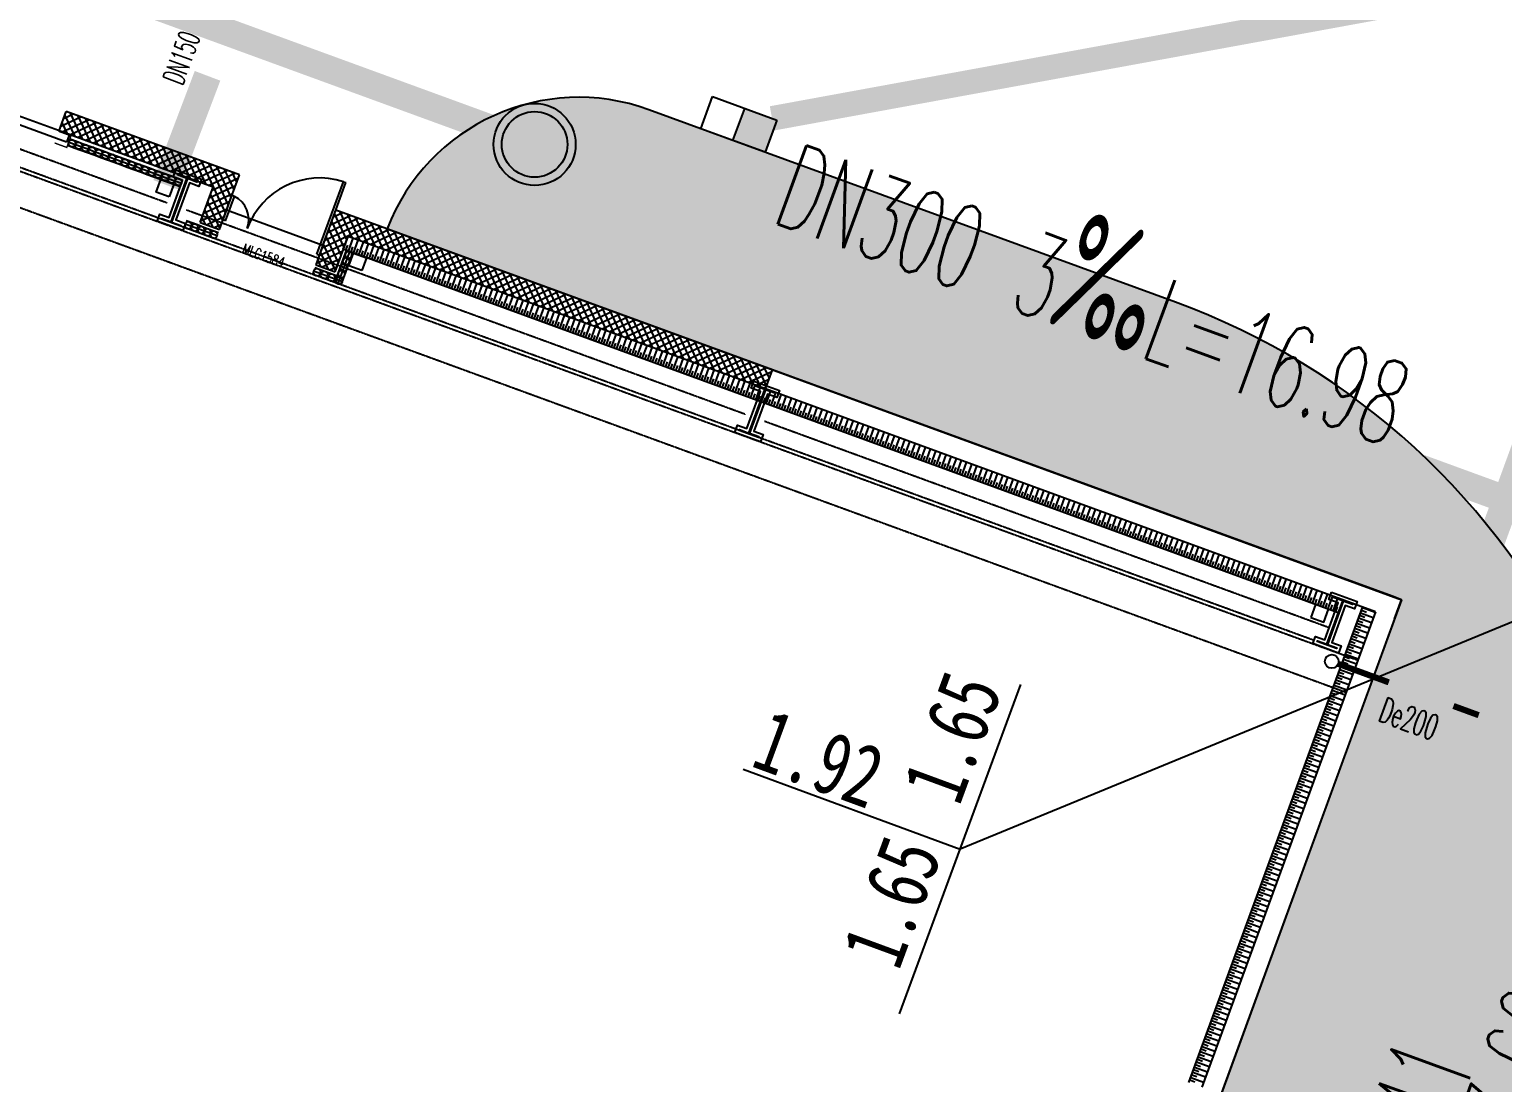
# Model space of a CAD drawing. Extents: x -111898 to 889894, y -2 to 1194865.
# Drawn here: x 691615 to 713164, y 903142 to 918541 of the extents above; entities that cross this region are included whole.
import ezdxf

# ---------------------------------------------------------------- set-up
doc = ezdxf.new("R2010")
doc.units = 0
doc.header["$LTSCALE"] = 10
doc.header["$MEASUREMENT"] = 0
doc.linetypes.add('10平面$0$10平面$0$DASH', pattern=[0.35, 0.25, -0.1])
doc.linetypes.add('10平面$0$DASH', pattern=[0.35, 0.25, -0.1])
doc.layers.get('Defpoints').update_dxf_attribs({"color": 210})
for name, color, linetype in [('0-WALL', 252, 'Continuous'), ('1-单体雨水', 131, 'Continuous'), ('10平面$0$10平面$0$WINDOW', 4, 'Continuous'), ('10平面$0$10平面$0$WINDOW_TEXT', 7, 'Continuous'), ('10平面$0$99平面图例外参$0$A-HATCH-2', 251, 'Continuous'), ('10平面$0$A-HRAIL', 173, 'Continuous'), ('10平面$0$A-LIN-V', 9, 'Continuous'), ('10平面$0$A-SFCE', 30, 'Continuous'), ('10平面$0$AS-WALL', 40, 'Continuous'), ('10平面$0$PUB_HATCH', 8, 'Continuous'), ('DIM_污水', 2, 'Continuous'), ('Gps-ZF雨水', 4, 'TG_Y'), ('TEXT_污水', 2, 'Continuous'), ('TEXT_雨水', 4, 'Continuous'), ('TWT_雨水口', 4, 'Continuous'), ('VPIPE-雨水', 4, 'Continuous'), ('WALL', 252, 'Continuous'), ('WELL_污水', 2, 'Continuous'), ('WZ_ZF消防', 10, 'Continuous'), ('污水标高', 2, 'Continuous')]:
    doc.layers.add(name, color=color, linetype=linetype)
for name, color, linetype, lineweight in [('GPS-ZF污水', 2, 'TG_W', 60), ('GPS-ZF消防', 1, 'TG_X', 60), ('GPS-ZF给水', 3, 'TG_J', 60)]:
    doc.layers.add(name, color=color, linetype=linetype, lineweight=lineweight)
doc.styles.add('-宋体', font='', dxfattribs={"width": 0.75})
doc.styles.add('10平面$0$10平面$0$_TCH_WINDOW', font='SIMPLEX', dxfattribs={"height": 3.5, "bigfont": 'GBCBIG'})
doc.styles.add('_TWT_PIPEDN', font='SIMPLEX', dxfattribs={"width": 0.6, "height": 3, "bigfont": 'HZTXT'})
doc.styles.add('TG_LINETYPE', font='SIMPLEX', dxfattribs={"width": 0.8, "height": 3.5, "bigfont": 'HZTXT'})
doc.styles.get('-宋体').set_extended_font_data('SimSun')
doc.linetypes.add('TG_J', pattern='A,2,-0.3,["J",TG_LINETYPE,S=0.1,R=0,X=-0.23,Y=-0.15],0', length=2.3)
doc.linetypes.add('TG_W', pattern='A,2,-0.3,["W",TG_LINETYPE,S=0.1,R=0,X=-0.23,Y=-0.15],0', length=2.3)
doc.linetypes.add('TG_WX', pattern='A,3,-0.6,["WX",TG_LINETYPE,S=0.1,R=0,X=-0.52,Y=-0.15],0', length=3.6)
doc.linetypes.add('TG_X', pattern='A,5,-0.3,["X",TG_LINETYPE,S=0.1,R=0,X=-0.23,Y=-0.15],0', length=5.3)
doc.linetypes.add('TG_Y', pattern='A,2,-0.3,["Y",TG_LINETYPE,S=0.1,R=0,X=-0.25,Y=-0.15],0', length=2.3)
pattern_1 = [(45, (60, 0), (-60.000061, 60.000061), []), (135, (60, 0), (-60.000061, -60.000061), [])]

# ---------------------------------------------------------------- blocks, each defined once
blk = doc.blocks.new('10平面$0$10平面$0$$DorLib2D$00000126')
at = {"color": 0, "linetype": 'Continuous'}
for p, q in [((-0.532, 0.5), (-0.532, 0.9)), ((0.532, 0.9), (0.532, 0.5))]:
    blk.add_line(p, q, dxfattribs=at)
at = {"color": 0, "linetype": '10平面$0$10平面$0$DASH'}
for p, q in [((-0.532, 0.9), (0.532, 0.9)), ((-0.532, 0.5), (0.532, 0.5))]:
    blk.add_line(p, q, dxfattribs=at)
blk = doc.blocks.new('10平面$0$DOOR2DLIB$SYSLIB$00000123')
at = {"color": 0}
for p, q in [((0.475, -0.001), (0.475, 0.752)), ((0.475, 0.752), (0.5, 0.752)), ((0.5, -0.001), (0.5, 0.752)), ((-0.5, 0), (-0.5, 0.252)), ((-0.475, 0.252), (-0.5, 0.252)), ((-0.475, 0), (-0.475, 0.252)), ((-0.475, 0), (-0.5, 0)), ((0.475, -0.001), (0.5, -0.001))]:
    blk.add_line(p, q, dxfattribs=at)
for centre, radius, start, end in [((0.505, -0.002), 0.755, 92.2493, 179.7238), ((-0.501, 0.003), 0.251, 359.7899, 84.0974)]:
    blk.add_arc(centre, radius, start, end, dxfattribs=at)
blk = doc.blocks.new('10平面$0$42343243')
at = {"layer": '10平面$0$PUB_HATCH'}
h = blk.add_hatch(dxfattribs=at)
h.set_pattern_fill('多孔材料', color=256, scale=30, style=0)
h.set_pattern_definition(pattern_1)
h.paths.add_polyline_path([(-146454, 1222870), (-146154, 1223170), (-148854, 1223170), (-148854, 1222870)])
h = blk.add_hatch(dxfattribs=at)
h.set_pattern_fill('多孔材料', color=256, scale=30, style=0)
h.set_pattern_definition(pattern_1)
h.paths.add_polyline_path([(-146454, 1222320), (-146154, 1222620), (-146154, 1223170), (-146454, 1222870)])
h = blk.add_hatch(dxfattribs=at)
h.set_pattern_fill('多孔材料', color=256, scale=30, style=0)
h.set_pattern_definition(pattern_1)
h.paths.add_polyline_path([(-144654, 1222620), (-144354, 1222320), (-144354, 1222870), (-144654, 1223170)])
h = blk.add_hatch(dxfattribs=at)
h.set_pattern_fill('多孔材料', color=256, scale=30, style=0)
h.set_pattern_definition(pattern_1)
h.paths.add_polyline_path([(-137854, 1223170), (-144654, 1223170), (-144354, 1222870), (-137854, 1222870)])
h = blk.add_hatch(dxfattribs=at)
h.set_pattern_fill('多孔材料', color=256, scale=30, style=0)
h.set_pattern_definition(pattern_1)
h.paths.add_polyline_path([(-146454, 1222320), (-146154, 1222320), (-146154, 1222620)])
h = blk.add_hatch(dxfattribs=at)
h.set_pattern_fill('多孔材料', color=256, scale=30, style=0)
h.set_pattern_definition(pattern_1)
h.paths.add_polyline_path([(-144654, 1222620), (-144654, 1222320), (-144354, 1222320)])
at = {"layer": '10平面$0$10平面$0$WINDOW'}
blk.add_line((-144654, 1222620), (-146154, 1222620), dxfattribs=at)
at = {"layer": '10平面$0$AS-WALL'}
for p, q in [((-146154, 1223170), (-148854, 1223170)), ((-148854, 1222870), (-148854, 1223170)), ((-146154, 1222620), (-146154, 1223170)), ((-144654, 1222620), (-144654, 1223170)), ((-137854, 1223170), (-144654, 1223170)), ((-137854, 1222870), (-137854, 1223170)), ((-146454, 1222870), (-148854, 1222870)), ((-146454, 1222320), (-146454, 1222870)), ((-144354, 1222320), (-144354, 1222870)), ((-137854, 1222870), (-144354, 1222870)), ((-146154, 1222320), (-146154, 1222620)), ((-144654, 1222620), (-144654, 1222320)), ((-146454, 1222320), (-146154, 1222320)), ((-144654, 1222320), (-144354, 1222320))]:
    blk.add_line(p, q, dxfattribs=at)
at = {"layer": '10平面$0$10平面$0$WINDOW'}
ref = blk.add_blockref('10平面$0$DOOR2DLIB$SYSLIB$00000123', (-145404, 1222470), dxfattribs=dict(at, xscale=-1500, yscale=-1500, zscale=300, rotation=179.9999999999555))
ref.add_attrib('A', 'MLC1584', (-145737, 1222108), dxfattribs={"layer": '10平面$0$10平面$0$WINDOW_TEXT', "height": 148.8, "rotation": 360, "style": '10平面$0$10平面$0$_TCH_WINDOW', "width": 0.705882})
ref = blk.add_blockref('10平面$0$10平面$0$$DorLib2D$00000126', (-151354, 1223020), dxfattribs=dict(at, xscale=5000, yscale=300, zscale=300, rotation=180))
ref.add_attrib('A', 'JLM5050', (-151655, 1223016), dxfattribs={"layer": '10平面$0$10平面$0$WINDOW_TEXT', "height": 148.8, "style": '10平面$0$10平面$0$_TCH_WINDOW', "width": 0.705882})
blk = doc.blocks.new('10平面$0$3333')
at = {"layer": '10平面$0$A-SFCE', "const_width": 20}
blk.add_lwpolyline([(-227064, 766320), (-227064, 766510), (-227244, 766510), (-227244, 766320)], dxfattribs=at)
blk = doc.blocks.new('10平面$0$99平面图例外参$0$$LinePat$填挖边坡')
at = {"color": 0}
for p, q in [((0, 0), (0, -1500)), ((300, 0), (300, -600))]:
    blk.add_line(p, q, dxfattribs=at)
at = {"layer": 'Defpoints', "color": 0}
blk.add_point((600, 0), dxfattribs=at)
blk = doc.blocks.new('10平面$0$99平面图例外参$0$$LinePat$圆环')
for points in [[(0, 150), (300, 150)], [(0, 0), (300, 0)], [(0, -150), (300, -150)]]:
    blk.add_lwpolyline(points)
at = {"color": 0}
blk.add_circle((150, 0), 150, dxfattribs=at)
blk = doc.blocks.new('$TwtSys$00000424')
for p, q in [((-500, 250), (500, 250)), ((-500, -250), (-500, 250)), ((0, -250), (0, 250)), ((500, 250), (500, -250)), ((500, -250), (-500, -250))]:
    blk.add_line(p, q)
blk.add_solid([(0, 250), (500, 250), (0, -250), (500, -250)])
blk = doc.blocks.new('$TWTSYS$00000376')
for radius in [0.5, 0.4]:
    blk.add_circle((0, 0, 0), radius)

msp = doc.modelspace()

# ---------------------------------------------------------------- hatches: boundary and pattern name
at = {"layer": '0-WALL'}
h = msp.add_hatch(dxfattribs=at)
h.set_pattern_fill('草坪或沼泽', color=8, scale=400, angle=-0.200257)
h.set_pattern_definition([(359.79974, (-824318.4, 704905.5), (1605.5824, 1594.398), [240, -48, 64, -48, 240, -960]), (359.79974, (-824398.3, 704953.8), (1605.5824, 1594.398), [160, -120, 240, -120, 160, -800]), (359.79974, (-823836, 705591.9), (1605.5824, 1594.398), [200, -80, 200, -1120]), (359.79974, (-824634.9, 705914.7), (1605.5824, 1594.398), [80, -160, 80, -1280]), (89.79974, (-824474.9, 705914.1), (-1594.398, 1605.5824), [144, -1456]), (89.79974, (-823998.3, 704952.4), (-1594.398, 1605.5824), [160, -1440]), (89.79974, (-823596, 705591), (-1594.398, 1605.5824), [160, -1440]), (44.79974, (-823790.3, 704935.7), (5.5922, 1599.9902), [160, -2102.7417]), (134.79974, (-824206.3, 704937.2), (-1599.9902, 5.5922), [160, -2102.7417]), (63.23469, (-823838.3, 704943.9), (5.5922, 1599.99023), [160, -3417.7088]), (75.7635, (-823918.27, 704952.15), (5.59221, 1599.99023), [160, -6436.969]), (75.7635, (-823516.03, 705590.75), (5.59221, 1599.99023), [128, -6468.969]), (75.7635, (-824442.9, 705914), (5.59221, 1599.99023), [112, -6484.969]), (103.835987, (-824078.27, 704952.7), (5.59221, 1599.99023), [160, -6436.969]), (103.835987, (-823676.03, 705591.3), (5.59221, 1599.99023), [128, -6468.969]), (103.835987, (-824506.9, 705914.2), (5.59221, 1599.99023), [112, -6484.969]), (116.364795, (-824158.3, 704945), (5.5922, 1599.99023), [160, -3417.7069])])
edge = h.paths.add_edge_path()
edge.add_line((741503.08, 933538.38), (741712.87, 934018.57))
edge.add_line((741712.87, 934018.57), (745060.96, 941812.89))
edge.add_line((745060.96, 941812.89), (766890.86, 1001849.76))
edge.add_line((766890.86, 1001849.76), (760346.98, 1016169.02))
edge.add_line((760346.98, 1016169.02), (737579.78, 1026362.54))
edge.add_line((737579.78, 1026362.54), (720756.11, 1037729.77))
edge.add_line((720756.11, 1037729.77), (653654.65, 1067773.01))
edge.add_line((653654.65, 1067773.01), (467795.25, 820503.81))
edge.add_line((467795.25, 820503.81), (468143.58, 820404.89))
edge.add_line((468143.58, 820404.89), (647181.92, 1058601.18))
edge.add_line((647181.92, 1058601.18), (648464.56, 1058132.56))
edge.add_line((648464.56, 1058132.56), (650350.23, 1063296.8))
edge.add_line((650350.23, 1063296.8), (720796.15, 1037558.69))
edge.add_line((720796.15, 1037558.69), (718909.6, 1032395.07))
edge.add_line((718909.6, 1032395.07), (725484.49, 1029992.9))
edge.add_line((725484.49, 1029992.9), (726513.26, 1032808.65))
edge.add_line((726513.26, 1032808.65), (729331.07, 1031779.14))
edge.add_line((729331.07, 1031779.14), (728302.36, 1028963.46))
edge.add_line((728302.36, 1028963.46), (747084.56, 1022101.19))
edge.add_line((747084.56, 1022101.19), (755217.14, 1018452.95))
edge.add_arc((743028.5, 1006160.87), 17310.64, -14.619994, 45.242091, ccw=False)
edge.add_line((759778.64, 1001791.54), (760685.99, 1001458.08))
edge.add_line((760685.99, 1001458.08), (765094.65, 999847.31))
edge.add_line((765094.65, 999847.31), (740941.69, 933744.02))
edge.add_line((740941.69, 933744.02), (741503.08, 933538.38))
h = msp.add_hatch(dxfattribs=at)
h.set_pattern_fill('草坪或沼泽', color=8, scale=400, angle=-0.200257)
h.set_pattern_definition([(359.79974, (-824318.4, 704905.5), (1605.5824, 1594.398), [240, -48, 64, -48, 240, -960]), (359.79974, (-824398.3, 704953.8), (1605.5824, 1594.398), [160, -120, 240, -120, 160, -800]), (359.79974, (-823836, 705591.9), (1605.5824, 1594.398), [200, -80, 200, -1120]), (359.79974, (-824634.9, 705914.7), (1605.5824, 1594.398), [80, -160, 80, -1280]), (89.79974, (-824474.9, 705914.1), (-1594.398, 1605.5824), [144, -1456]), (89.79974, (-823998.3, 704952.4), (-1594.398, 1605.5824), [160, -1440]), (89.79974, (-823596, 705591), (-1594.398, 1605.5824), [160, -1440]), (44.79974, (-823790.3, 704935.7), (5.5922, 1599.9902), [160, -2102.7417]), (134.79974, (-824206.3, 704937.2), (-1599.9902, 5.5922), [160, -2102.7417]), (63.23469, (-823838.3, 704943.9), (5.5922, 1599.99023), [160, -3417.7088]), (75.7635, (-823918.27, 704952.15), (5.59221, 1599.99023), [160, -6436.969]), (75.7635, (-823516.03, 705590.75), (5.59221, 1599.99023), [128, -6468.969]), (75.7635, (-824442.9, 705914), (5.59221, 1599.99023), [112, -6484.969]), (103.835987, (-824078.27, 704952.7), (5.59221, 1599.99023), [160, -6436.969]), (103.835987, (-823676.03, 705591.3), (5.59221, 1599.99023), [128, -6468.969]), (103.835987, (-824506.9, 705914.2), (5.59221, 1599.99023), [112, -6484.969]), (116.364795, (-824158.3, 704945), (5.5922, 1599.99023), [160, -3417.7069])])
edge = h.paths.add_edge_path()
edge.add_arc((670925.45, 835932.04), 3000.73, 160.898838, 249.92431)
edge.add_line((669895.41, 833113.63), (677597, 830299.76))
edge.add_arc((681200.31, 840162.12), 10500, 249.929711, 339.929709)
edge.add_line((691062.67, 836558.8), (714638.64, 901086.81))
edge.add_arc((704776.28, 904690.13), 10500, -20.070291, 69.929711)
edge.add_line((708379.59, 914552.49), (700677.97, 917366.35))
edge.add_arc((699648.49, 914547.74), 3000.73, 69.935502, 158.96099)
edge.add_line((696847.8, 915625.01), (711688.3, 910202.89))
edge.add_line((711688.3, 910202.89), (682930.43, 831491.86))
edge.add_line((682930.43, 831491.86), (668089.93, 836913.99))

# ---------------------------------------------------------------- linework, layer by layer
msp.add_lwpolyline([(668089.93, 836913.99, 0.40924055), (669895.41, 833113.63), (677597, 830299.76, 0.41421355), (691062.67, 836558.8), (714638.64, 901086.81, 0.41421357), (708379.59, 914552.49), (700677.97, 917366.35, 0.40924063), (696847.8, 915625.01), (711688.3, 910202.89), (682930.43, 831491.86)], format="xyb", close=True, dxfattribs=at)
at = {"layer": '1-单体雨水', "const_width": 90}
for points in [[(711500.14, 908994.05), (710759.89, 909264.5)], [(712815.12, 908513.6), (712446.59, 908648.25)]]:
    msp.add_lwpolyline(points, dxfattribs=at)
at = {"layer": '10平面$0$A-LIN-V', "color": 8}
for p, q in [((710761.54, 910009.16), (696206.57, 915326.96)), ((708576.23, 903142.08), (711113.65, 910087.06))]:
    msp.add_line(p, q, dxfattribs=at)
at = {"layer": 'Defpoints', "color": 1}
for points in [[(693657.07, 916092.37), (693469.22, 916161), (693537.85, 916348.85), (693725.7, 916280.22)], [(696476.62, 915015.37), (696288.77, 915084), (696357.4, 915271.86), (696545.26, 915203.22)], [(710361.15, 909942.52), (710549, 909873.88), (710617.64, 910061.74), (710429.78, 910130.37)]]:
    msp.add_lwpolyline(points, close=True, dxfattribs=at)
at = {"layer": 'DIM_污水'}
msp.add_lwpolyline([(712125.92, 912724.27, 0, 0, 0), (716051.88, 911279.78, 0, 266.67, 0), (715113.38, 911625.08, 0, 0, 0)], format="xyseb", dxfattribs=at)
at = {"layer": 'GPS-ZF污水', "ltscale": 0.1, "const_width": 400}
for points in [[(662935.54, 930038.37), (698441.19, 917066.02)], [(699568.32, 916654.22), (714953.31, 911033.15)], [(710116.28, 895707.42), (715365.73, 910243.71)]]:
    msp.add_lwpolyline(points, dxfattribs=at)
at = {"layer": 'GPS-ZF消防', "linetype": 'TG_WX', "ltscale": 0.1, "const_width": 400}
msp.add_lwpolyline([(708659.47, 896239.68), (734687.84, 967499.57)], dxfattribs=at)
at = {"layer": 'GPS-ZF消防', "ltscale": 0.1, "const_width": 400}
msp.add_lwpolyline([(694220.15, 917863.02), (693614.62, 916267.57)], dxfattribs=at)
at = {"layer": 'GPS-ZF给水', "ltscale": 0.1, "const_width": 400}
msp.add_lwpolyline([(696625.87, 866186.1), (732758.63, 965214.76)], dxfattribs=at)
at = {"layer": 'Gps-ZF雨水', "ltscale": 0.1, "const_width": 360}
msp.add_lwpolyline([(702478.15, 917240.94), (720103.6, 920466.47)], dxfattribs=at)
at = {"layer": 'VPIPE-雨水', "linetype": 'Continuous'}
msp.add_circle((710665.96, 909298.82), 100, dxfattribs=at)
at = {"layer": 'WALL', "color": 8, "linetype": '10平面$0$DASH'}
for p, q in [((583962.64, 955750.86), (711046.19, 909319.6)), ((583791.05, 955281.23), (710874.6, 908849.97)), ((693631.71, 916001.55), (677006.59, 922075.71)), ((693545.92, 915766.74), (676920.8, 921840.89)), ((702085.16, 912913), (693913.49, 915898.6)), ((701999.37, 912678.18), (693827.7, 915663.78)), ((710628.78, 909791.5), (702366.94, 912810.05)), ((710405.86, 909606.79), (702281.15, 912575.23))]:
    msp.add_line(p, q, dxfattribs=at)
at = {"layer": 'WALL', "color": 8}
for p, q in [((702380.48, 913284.2), (702483.43, 913565.98)), ((711547.41, 910254.36), (702483.43, 913565.98)), ((711303.57, 910024.06), (702380.48, 913284.2)), ((711688.3, 910202.89), (711547.41, 910254.36)), ((711303.57, 910024.06), (708764.09, 903073.44)), ((711585.35, 909921.1), (711688.3, 910202.89)), ((711585.35, 909921.1), (709045.87, 902970.49))]:
    msp.add_line(p, q, dxfattribs=at)
for points in [[(693756.33, 916488.35), (694132.04, 916351.08), (694093.61, 916245.88), (693956.47, 916295.98), (693758.8, 915754.96), (693895.94, 915704.86), (693857.5, 915599.66), (693481.79, 915736.93), (693520.23, 915842.13), (693657.36, 915792.03), (693855.03, 916333.05), (693717.9, 916383.15)], [(693786.14, 916424.23), (694067.92, 916321.27), (694063.8, 916310), (693926.67, 916360.11), (693694.68, 915725.16), (693831.82, 915675.06), (693827.7, 915663.78), (693545.92, 915766.74), (693550.03, 915778.01), (693687.17, 915727.9), (693919.15, 916362.85), (693782.02, 916412.96)], [(702209.78, 913399.79), (702585.49, 913262.53), (702547.06, 913157.33), (702409.92, 913207.43), (702212.26, 912666.41), (702349.39, 912616.31), (702310.95, 912511.11), (701935.25, 912648.38), (701973.68, 912753.58), (702110.81, 912703.47), (702308.48, 913244.49), (702171.35, 913294.6)], [(702239.59, 913335.67), (702521.37, 913232.72), (702517.25, 913221.45), (702380.12, 913271.55), (702148.13, 912636.6), (702285.27, 912586.5), (702281.15, 912575.23), (701999.37, 912678.18), (702003.49, 912689.45), (702140.62, 912639.35), (702372.6, 913274.3), (702235.47, 913324.4)], [(710663.23, 910311.24), (711038.94, 910173.97), (711000.51, 910068.77), (710863.37, 910118.88), (710665.71, 909577.86), (710802.84, 909527.75), (710764.41, 909422.55), (710388.7, 909559.82), (710427.13, 909665.02), (710564.27, 909614.92), (710761.93, 910155.94), (710624.8, 910206.04)], [(710693.04, 910247.12), (710974.82, 910144.17), (710970.7, 910132.9), (710833.57, 910183), (710601.58, 909548.05), (710738.72, 909497.95), (710734.6, 909486.68), (710452.82, 909589.63), (710456.94, 909600.9), (710594.07, 909550.8), (710826.05, 910185.74), (710688.92, 910235.85)]]:
    msp.add_lwpolyline(points, close=True, dxfattribs=at)
at = {"layer": '污水标高', "color": 2}
for p, q in [((715570.31, 910807.72, -3), (705230.93, 906556.15)), ((705230.93, 906556.15), (706117.06, 908964.55)), ((702053.74, 907722.12), (705230.93, 906556.15)), ((704344.8, 904147.75), (705230.93, 906556.15))]:
    msp.add_line(p, q, dxfattribs=at)

# ---------------------------------------------------------------- block references
at = {"layer": '10平面$0$99平面图例外参$0$A-HATCH-2', "color": 8, "yscale": 0.1333333333333333, "zscale": 0.1333333333333333}
for p, xscale, rotation in [((696206.57, 915326.96), -0.1338169328393815, 159.9297114345048), ((696281.99, 915299.41), -0.1338169328393815, 159.9297114345048), ((696357.4, 915271.86), -0.1338169328393815, 159.9297114345048), ((696432.82, 915244.3), -0.1338169328393815, 159.9297114345048), ((696508.23, 915216.75), -0.1338169328393815, 159.9297114345048), ((696583.65, 915189.2), -0.1338169328393815, 159.9297114345048), ((696659.06, 915161.64), -0.1338169328393815, 159.9297114345048), ((696734.47, 915134.09), -0.1338169328393815, 159.9297114345048), ((696809.89, 915106.54), -0.1338169328393815, 159.9297114345048), ((696885.3, 915078.98), -0.1338169328393815, 159.9297114345048), ((696960.72, 915051.43), -0.1338169328393815, 159.9297114345048), ((697036.13, 915023.88), -0.1338169328393815, 159.9297114345048), ((697111.55, 914996.32), -0.1338169328393815, 159.9297114345048), ((697186.96, 914968.77), -0.1338169328393815, 159.9297114345048), ((697262.37, 914941.22), -0.1338169328393815, 159.9297114345048), ((697337.79, 914913.66), -0.1338169328393815, 159.9297114345048), ((697413.2, 914886.11), -0.1338169328393815, 159.9297114345048), ((697488.62, 914858.56), -0.1338169328393815, 159.9297114345048), ((697564.03, 914831), -0.1338169328393815, 159.9297114345048), ((697639.45, 914803.45), -0.1338169328393815, 159.9297114345048), ((697714.86, 914775.9), -0.1338169328393815, 159.9297114345048), ((697790.27, 914748.34), -0.1338169328393815, 159.9297114345048), ((697865.69, 914720.79), -0.1338169328393815, 159.9297114345048), ((697941.1, 914693.24), -0.1338169328393815, 159.9297114345048), ((698016.52, 914665.68), -0.1338169328393815, 159.9297114345048), ((698091.93, 914638.13), -0.1338169328393815, 159.9297114345048), ((698167.35, 914610.58), -0.1338169328393815, 159.9297114345048), ((698242.76, 914583.02), -0.1338169328393815, 159.9297114345048), ((698318.17, 914555.47), -0.1338169328393815, 159.9297114345048), ((698393.59, 914527.92), -0.1338169328393815, 159.9297114345048), ((698469, 914500.36), -0.1338169328393815, 159.9297114345048), ((698544.42, 914472.81), -0.1338169328393815, 159.9297114345048), ((698619.83, 914445.26), -0.1338169328393815, 159.9297114345048), ((698695.25, 914417.7), -0.1338169328393815, 159.9297114345048), ((698770.66, 914390.15), -0.1338169328393815, 159.9297114345048), ((698846.08, 914362.6), -0.1338169328393815, 159.9297114345048), ((698921.49, 914335.04), -0.1338169328393815, 159.9297114345048), ((698996.9, 914307.49), -0.1338169328393815, 159.9297114345048), ((699072.32, 914279.94), -0.1338169328393815, 159.9297114345048), ((699147.73, 914252.38), -0.1338169328393815, 159.9297114345048), ((699223.15, 914224.83), -0.1338169328393815, 159.9297114345048), ((699298.56, 914197.28), -0.1338169328393815, 159.9297114345048), ((699373.98, 914169.72), -0.1338169328393815, 159.9297114345048), ((699449.39, 914142.17), -0.1338169328393815, 159.9297114345048), ((699524.8, 914114.62), -0.1338169328393815, 159.9297114345048), ((699600.22, 914087.06), -0.1338169328393815, 159.9297114345048), ((699675.63, 914059.51), -0.1338169328393815, 159.9297114345048), ((699751.05, 914031.96), -0.1338169328393815, 159.9297114345048), ((699826.46, 914004.4), -0.1338169328393815, 159.9297114345048), ((699901.88, 913976.85), -0.1338169328393815, 159.9297114345048), ((699977.29, 913949.3), -0.1338169328393815, 159.9297114345048), ((700052.7, 913921.74), -0.1338169328393815, 159.9297114345048), ((700128.12, 913894.19), -0.1338169328393815, 159.9297114345048), ((700203.53, 913866.64), -0.1338169328393815, 159.9297114345048), ((700278.95, 913839.08), -0.1338169328393815, 159.9297114345048), ((700354.36, 913811.53), -0.1338169328393815, 159.9297114345048), ((700429.78, 913783.98), -0.1338169328393815, 159.9297114345048), ((700505.19, 913756.42), -0.1338169328393815, 159.9297114345048), ((700580.6, 913728.87), -0.1338169328393815, 159.9297114345048), ((700656.02, 913701.31), -0.1338169328393815, 159.9297114345048), ((700731.43, 913673.76), -0.1338169328393815, 159.9297114345048), ((700806.85, 913646.21), -0.1338169328393815, 159.9297114345048), ((700882.26, 913618.65), -0.1338169328393815, 159.9297114345048), ((700957.68, 913591.1), -0.1338169328393815, 159.9297114345048), ((701033.09, 913563.55), -0.1338169328393815, 159.9297114345048), ((701108.5, 913535.99), -0.1338169328393815, 159.9297114345048), ((701183.92, 913508.44), -0.1338169328393815, 159.9297114345048), ((701259.33, 913480.89), -0.1338169328393815, 159.9297114345048), ((701334.75, 913453.33), -0.1338169328393815, 159.9297114345048), ((701410.16, 913425.78), -0.1338169328393815, 159.9297114345048), ((701485.58, 913398.23), -0.1338169328393815, 159.9297114345048), ((701560.99, 913370.67), -0.1338169328393815, 159.9297114345048), ((701636.41, 913343.12), -0.1338169328393815, 159.9297114345048), ((701711.82, 913315.57), -0.1338169328393815, 159.9297114345048), ((701787.23, 913288.01), -0.1338169328393815, 159.9297114345048), ((701862.65, 913260.46), -0.1338169328393815, 159.9297114345048), ((701938.06, 913232.91), -0.1338169328393815, 159.9297114345048), ((702013.48, 913205.35), -0.1338169328393815, 159.9297114345048), ((702088.89, 913177.8), -0.1338169328393815, 159.9297114345048), ((702164.31, 913150.25), -0.1338169328393815, 159.9297114345048), ((702239.72, 913122.69), -0.1338169328393815, 159.9297114345048), ((702315.13, 913095.14), -0.1338169328393815, 159.9297114345048), ((702390.55, 913067.59), -0.1338169328393815, 159.9297114345048), ((702465.96, 913040.03), -0.1338169328393815, 159.9297114345048), ((702541.38, 913012.48), -0.1338169328393815, 159.9297114345048), ((702616.79, 912984.93), -0.1338169328393815, 159.9297114345048), ((702692.21, 912957.37), -0.1338169328393815, 159.9297114345048), ((702767.62, 912929.82), -0.1338169328393815, 159.9297114345048), ((702843.03, 912902.27), -0.1338169328393815, 159.9297114345048), ((702918.45, 912874.71), -0.1338169328393815, 159.9297114345048), ((702993.86, 912847.16), -0.1338169328393815, 159.9297114345048), ((703069.28, 912819.61), -0.1338169328393815, 159.9297114345048), ((703144.69, 912792.05), -0.1338169328393815, 159.9297114345048), ((703220.11, 912764.5), -0.1338169328393815, 159.9297114345048), ((703295.52, 912736.95), -0.1338169328393815, 159.9297114345048), ((703370.93, 912709.39), -0.1338169328393815, 159.9297114345048), ((703446.35, 912681.84), -0.1338169328393815, 159.9297114345048), ((703521.76, 912654.29), -0.1338169328393815, 159.9297114345048), ((703597.18, 912626.73), -0.1338169328393815, 159.9297114345048), ((703672.59, 912599.18), -0.1338169328393815, 159.9297114345048), ((703748.01, 912571.63), -0.1338169328393815, 159.9297114345048), ((703823.42, 912544.07), -0.1338169328393815, 159.9297114345048), ((703898.84, 912516.52), -0.1338169328393815, 159.9297114345048), ((703974.25, 912488.97), -0.1338169328393815, 159.9297114345048), ((704049.66, 912461.41), -0.1338169328393815, 159.9297114345048), ((704125.08, 912433.86), -0.1338169328393815, 159.9297114345048), ((704200.49, 912406.31), -0.1338169328393815, 159.9297114345048), ((704275.91, 912378.75), -0.1338169328393815, 159.9297114345048), ((704351.32, 912351.2), -0.1338169328393815, 159.9297114345048), ((704426.74, 912323.65), -0.1338169328393815, 159.9297114345048), ((704502.15, 912296.09), -0.1338169328393815, 159.9297114345048), ((704577.56, 912268.54), -0.1338169328393815, 159.9297114345048), ((704652.98, 912240.99), -0.1338169328393815, 159.9297114345048), ((704728.39, 912213.43), -0.1338169328393815, 159.9297114345048), ((704803.81, 912185.88), -0.1338169328393815, 159.9297114345048), ((704879.22, 912158.33), -0.1338169328393815, 159.9297114345048), ((704954.64, 912130.77), -0.1338169328393815, 159.9297114345048), ((705030.05, 912103.22), -0.1338169328393815, 159.9297114345048), ((705105.46, 912075.67), -0.1338169328393815, 159.9297114345048), ((705180.88, 912048.11), -0.1338169328393815, 159.9297114345048), ((705256.29, 912020.56), -0.1338169328393815, 159.9297114345048), ((705331.71, 911993), -0.1338169328393815, 159.9297114345048), ((705407.12, 911965.45), -0.1338169328393815, 159.9297114345048), ((705482.54, 911937.9), -0.1338169328393815, 159.9297114345048), ((705557.95, 911910.34), -0.1338169328393815, 159.9297114345048), ((705633.36, 911882.79), -0.1338169328393815, 159.9297114345048), ((705708.78, 911855.24), -0.1338169328393815, 159.9297114345048), ((705784.19, 911827.68), -0.1338169328393815, 159.9297114345048), ((705859.61, 911800.13), -0.1338169328393815, 159.9297114345048), ((705935.02, 911772.58), -0.1338169328393815, 159.9297114345048), ((706010.44, 911745.02), -0.1338169328393815, 159.9297114345048), ((706085.85, 911717.47), -0.1338169328393815, 159.9297114345048), ((706161.26, 911689.92), -0.1338169328393815, 159.9297114345048), ((706236.68, 911662.36), -0.1338169328393815, 159.9297114345048), ((706312.09, 911634.81), -0.1338169328393815, 159.9297114345048), ((706387.51, 911607.26), -0.1338169328393815, 159.9297114345048), ((706462.92, 911579.7), -0.1338169328393815, 159.9297114345048), ((706538.34, 911552.15), -0.1338169328393815, 159.9297114345048), ((706613.75, 911524.6), -0.1338169328393815, 159.9297114345048), ((706689.17, 911497.04), -0.1338169328393815, 159.9297114345048), ((706764.58, 911469.49), -0.1338169328393815, 159.9297114345048), ((706839.99, 911441.94), -0.1338169328393815, 159.9297114345048), ((706915.41, 911414.38), -0.1338169328393815, 159.9297114345048), ((706990.82, 911386.83), -0.1338169328393815, 159.9297114345048), ((707066.24, 911359.28), -0.1338169328393815, 159.9297114345048), ((707141.65, 911331.72), -0.1338169328393815, 159.9297114345048), ((707217.07, 911304.17), -0.1338169328393815, 159.9297114345048), ((707292.48, 911276.62), -0.1338169328393815, 159.9297114345048), ((707367.89, 911249.06), -0.1338169328393815, 159.9297114345048), ((707443.31, 911221.51), -0.1338169328393815, 159.9297114345048), ((707518.72, 911193.96), -0.1338169328393815, 159.9297114345048), ((707594.14, 911166.4), -0.1338169328393815, 159.9297114345048), ((707669.55, 911138.85), -0.1338169328393815, 159.9297114345048), ((707744.97, 911111.3), -0.1338169328393815, 159.9297114345048), ((707820.38, 911083.74), -0.1338169328393815, 159.9297114345048), ((707895.79, 911056.19), -0.1338169328393815, 159.9297114345048), ((707971.21, 911028.64), -0.1338169328393815, 159.9297114345048), ((708046.62, 911001.08), -0.1338169328393815, 159.9297114345048), ((708122.04, 910973.53), -0.1338169328393815, 159.9297114345048), ((708197.45, 910945.98), -0.1338169328393815, 159.9297114345048), ((708272.87, 910918.42), -0.1338169328393815, 159.9297114345048), ((708348.28, 910890.87), -0.1338169328393815, 159.9297114345048), ((708423.69, 910863.32), -0.1338169328393815, 159.9297114345048), ((708499.11, 910835.76), -0.1338169328393815, 159.9297114345048), ((708574.52, 910808.21), -0.1338169328393815, 159.9297114345048), ((708649.94, 910780.66), -0.1338169328393815, 159.9297114345048), ((708725.35, 910753.1), -0.1338169328393815, 159.9297114345048), ((708800.77, 910725.55), -0.1338169328393815, 159.9297114345048), ((708876.18, 910698), -0.1338169328393815, 159.9297114345048), ((708951.59, 910670.44), -0.1338169328393815, 159.9297114345048), ((709027.01, 910642.89), -0.1338169328393815, 159.9297114345048), ((709102.42, 910615.34), -0.1338169328393815, 159.9297114345048), ((709177.84, 910587.78), -0.1338169328393815, 159.9297114345048), ((709253.25, 910560.23), -0.1338169328393815, 159.9297114345048), ((709328.67, 910532.68), -0.1338169328393815, 159.9297114345048), ((709404.08, 910505.12), -0.1338169328393815, 159.9297114345048), ((709479.5, 910477.57), -0.1338169328393815, 159.9297114345048), ((709554.91, 910450.02), -0.1338169328393815, 159.9297114345048), ((709630.32, 910422.46), -0.1338169328393815, 159.9297114345048), ((709705.74, 910394.91), -0.1338169328393815, 159.9297114345048), ((709781.15, 910367.35), -0.1338169328393815, 159.9297114345048), ((709856.57, 910339.8), -0.1338169328393815, 159.9297114345048), ((709931.98, 910312.25), -0.1338169328393815, 159.9297114345048), ((710007.4, 910284.69), -0.1338169328393815, 159.9297114345048), ((710082.81, 910257.14), -0.1338169328393815, 159.9297114345048), ((710158.22, 910229.59), -0.1338169328393815, 159.9297114345048), ((710233.64, 910202.03), -0.1338169328393815, 159.9297114345048), ((710309.05, 910174.48), -0.1338169328393815, 159.9297114345048), ((710384.47, 910146.93), -0.1338169328393815, 159.9297114345048), ((710459.88, 910119.37), -0.1338169328393815, 159.9297114345048), ((710535.3, 910091.82), -0.1338169328393815, 159.9297114345048), ((710610.71, 910064.27), -0.1338169328393815, 159.9297114345048), ((710686.12, 910036.71), -0.1338169328393815, 159.9297114345048), ((711113.65, 910087.06), -0.133949268261889, 69.92971143377926), ((711030.91, 909860.59), -0.133949268261889, 69.92971143377926), ((711058.49, 909936.08), -0.133949268261889, 69.92971143377926), ((711086.07, 910011.57), -0.133949268261889, 69.92971143377926), ((710948.17, 909634.12), -0.133949268261889, 69.92971143377926), ((710975.75, 909709.61), -0.133949268261889, 69.92971143377926), ((711003.33, 909785.1), -0.133949268261889, 69.92971143377926), ((710865.43, 909407.66), -0.133949268261889, 69.92971143377926), ((710893.01, 909483.14), -0.133949268261889, 69.92971143377926), ((710920.59, 909558.63), -0.133949268261889, 69.92971143377926), ((710782.68, 909181.19), -0.133949268261889, 69.92971143377926), ((710810.27, 909256.68), -0.133949268261889, 69.92971143377926), ((710837.85, 909332.17), -0.133949268261889, 69.92971143377926), ((710699.94, 908954.72), -0.133949268261889, 69.92971143377926), ((710727.52, 909030.21), -0.133949268261889, 69.92971143377926), ((710755.1, 909105.7), -0.133949268261889, 69.92971143377926), ((710617.2, 908728.25), -0.133949268261889, 69.92971143377926), ((710644.78, 908803.74), -0.133949268261889, 69.92971143377926), ((710672.36, 908879.23), -0.133949268261889, 69.92971143377926), ((710562.04, 908577.28), -0.133949268261889, 69.92971143377926), ((710589.62, 908652.77), -0.133949268261889, 69.92971143377926), ((710479.3, 908350.81), -0.133949268261889, 69.92971143377926), ((710506.88, 908426.3), -0.133949268261889, 69.92971143377926), ((710534.46, 908501.79), -0.133949268261889, 69.92971143377926), ((710396.56, 908124.34), -0.133949268261889, 69.92971143377926), ((710424.14, 908199.83), -0.133949268261889, 69.92971143377926), ((710451.72, 908275.32), -0.133949268261889, 69.92971143377926), ((710313.81, 907897.88), -0.133949268261889, 69.92971143377926), ((710341.39, 907973.37), -0.133949268261889, 69.92971143377926), ((710368.97, 908048.85), -0.133949268261889, 69.92971143377926), ((710231.07, 907671.41), -0.133949268261889, 69.92971143377926), ((710258.65, 907746.9), -0.133949268261889, 69.92971143377926), ((710286.23, 907822.39), -0.133949268261889, 69.92971143377926), ((710148.33, 907444.94), -0.133949268261889, 69.92971143377926), ((710175.91, 907520.43), -0.133949268261889, 69.92971143377926), ((710203.49, 907595.92), -0.133949268261889, 69.92971143377926), ((710065.59, 907218.48), -0.133949268261889, 69.92971143377926), ((710093.17, 907293.97), -0.133949268261889, 69.92971143377926), ((710120.75, 907369.45), -0.133949268261889, 69.92971143377926), ((710010.43, 907067.5), -0.133949268261889, 69.92971143377926), ((710038.01, 907142.99), -0.133949268261889, 69.92971143377926), ((709927.68, 906841.03), -0.133949268261889, 69.92971143377926), ((709955.27, 906916.52), -0.133949268261889, 69.92971143377926), ((709982.85, 906992.01), -0.133949268261889, 69.92971143377926), ((709844.94, 906614.57), -0.133949268261889, 69.92971143377926), ((709872.52, 906690.05), -0.133949268261889, 69.92971143377926), ((709900.1, 906765.54), -0.133949268261889, 69.92971143377926), ((709762.2, 906388.1), -0.133949268261889, 69.92971143377926), ((709789.78, 906463.59), -0.133949268261889, 69.92971143377926), ((709817.36, 906539.08), -0.133949268261889, 69.92971143377926), ((709679.46, 906161.63), -0.133949268261889, 69.92971143377926), ((709707.04, 906237.12), -0.133949268261889, 69.92971143377926), ((709734.62, 906312.61), -0.133949268261889, 69.92971143377926), ((709596.72, 905935.17), -0.133949268261889, 69.92971143377926), ((709624.3, 906010.65), -0.133949268261889, 69.92971143377926), ((709651.88, 906086.14), -0.133949268261889, 69.92971143377926), ((709513.98, 905708.7), -0.133949268261889, 69.92971143377926), ((709541.56, 905784.19), -0.133949268261889, 69.92971143377926), ((709569.14, 905859.68), -0.133949268261889, 69.92971143377926), ((709458.81, 905557.72), -0.133949268261889, 69.92971143377926), ((709486.39, 905633.21), -0.133949268261889, 69.92971143377926), ((709376.07, 905331.25), -0.133949268261889, 69.92971143377926), ((709403.65, 905406.74), -0.133949268261889, 69.92971143377926), ((709431.23, 905482.23), -0.133949268261889, 69.92971143377926), ((709293.33, 905104.79), -0.133949268261889, 69.92971143377926), ((709320.91, 905180.28), -0.133949268261889, 69.92971143377926), ((709348.49, 905255.77), -0.133949268261889, 69.92971143377926), ((709210.59, 904878.32), -0.133949268261889, 69.92971143377926), ((709238.17, 904953.81), -0.133949268261889, 69.92971143377926), ((709265.75, 905029.3), -0.133949268261889, 69.92971143377926), ((709127.85, 904651.85), -0.133949268261889, 69.92971143377926), ((709155.43, 904727.34), -0.133949268261889, 69.92971143377926), ((709183.01, 904802.83), -0.133949268261889, 69.92971143377926), ((709045.1, 904425.39), -0.133949268261889, 69.92971143377926), ((709072.68, 904500.88), -0.133949268261889, 69.92971143377926), ((709100.27, 904576.37), -0.133949268261889, 69.92971143377926), ((708962.36, 904198.92), -0.133949268261889, 69.92971143377926), ((708989.94, 904274.41), -0.133949268261889, 69.92971143377926), ((709017.52, 904349.9), -0.133949268261889, 69.92971143377926), ((708907.2, 904047.94), -0.133949268261889, 69.92971143377926), ((708934.78, 904123.43), -0.133949268261889, 69.92971143377926), ((708824.46, 903821.48), -0.133949268261889, 69.92971143377926), ((708852.04, 903896.96), -0.133949268261889, 69.92971143377926), ((708879.62, 903972.45), -0.133949268261889, 69.92971143377926), ((708741.72, 903595.01), -0.133949268261889, 69.92971143377926), ((708769.3, 903670.5), -0.133949268261889, 69.92971143377926), ((708796.88, 903745.99), -0.133949268261889, 69.92971143377926), ((708658.98, 903368.54), -0.133949268261889, 69.92971143377926), ((708686.56, 903444.03), -0.133949268261889, 69.92971143377926), ((708714.14, 903519.52), -0.133949268261889, 69.92971143377926), ((708603.81, 903217.56), -0.133949268261889, 69.92971143377926), ((708631.39, 903293.05), -0.133949268261889, 69.92971143377926)]:
    msp.add_blockref('10平面$0$99平面图例外参$0$$LinePat$填挖边坡', p, dxfattribs=dict(at, xscale=xscale, rotation=rotation))
at = {"layer": '10平面$0$A-HRAIL', "yscale": 0.3333333333333334, "zscale": 0.3333333333333333}
for p, xscale, rotation in [((692189.8, 916894.61), 0.344473467929484, 339.9297114345931), ((692286.87, 916859.15), 0.344473467929484, 339.9297114345931), ((692383.93, 916823.68), 0.344473467929484, 339.9297114345931), ((692481, 916788.22), 0.344473467929484, 339.9297114345931), ((692578.07, 916752.75), 0.344473467929484, 339.9297114345931), ((692675.13, 916717.29), 0.344473467929484, 339.9297114345931), ((692772.2, 916681.83), 0.344473467929484, 339.9297114345931), ((692869.27, 916646.36), 0.344473467929484, 339.9297114345931), ((692966.33, 916610.9), 0.344473467929484, 339.9297114345931), ((693063.4, 916575.43), 0.344473467929484, 339.9297114345931), ((693160.47, 916539.97), 0.344473467929484, 339.9297114345931), ((693257.53, 916504.5), 0.344473467929484, 339.9297114345931), ((693354.6, 916469.04), 0.344473467929484, 339.9297114345931), ((693451.66, 916433.58), 0.344473467929484, 339.9297114345931), ((693548.73, 916398.11), 0.344473467929484, 339.9297114345931), ((693645.8, 916362.65), 0.344473467929484, 339.9297114345931), ((693742.86, 916327.18), 0.344473467929484, 339.9297114345931), ((693985.75, 915659.27), -0.3333327849077565, 339.9297114345931), ((694079.67, 915624.95), -0.3333327849077565, 339.9297114345931), ((694173.6, 915590.64), -0.3333327849077565, 339.9297114345931), ((694267.53, 915556.32), -0.3333327849077565, 339.9297114345931), ((694361.46, 915522), -0.3333327849077565, 339.9297114345931), ((696231.87, 915104.79), -0.3333333089176255, 249.9297114345931), ((696266.18, 915198.72), -0.3333333089176255, 249.9297114345931), ((695876.03, 914968.64), -0.3749999999076196, 339.9297114345931), ((695981.7, 914930.03), -0.3749999999076196, 339.9297114345931), ((696087.37, 914891.42), -0.3749999999076196, 339.9297114345931), ((696163.23, 914916.94), -0.3333333089176255, 249.9297114345931), ((696197.55, 915010.87), -0.3333333089176255, 249.9297114345931), ((696193.04, 914852.82), -0.3749999999076196, 339.9297114345931), ((696128.91, 914823.01), -0.3333333089176255, 249.9297114345931)]:
    msp.add_blockref('10平面$0$99平面图例外参$0$$LinePat$圆环', p, dxfattribs=dict(at, xscale=xscale, rotation=rotation))
at = {"layer": '10平面$0$A-SFCE', "xscale": -1, "rotation": 249.9297114345931}
msp.add_blockref('10平面$0$3333', (50183.33, 1393305.17), dxfattribs=at)
at = {"layer": 'TWT_雨水口', "rotation": 339.9297083984292}
msp.add_blockref('$TwtSys$00000424', (701992.77, 917152.12), dxfattribs=at)
at = {"layer": 'WALL', "rotation": 339.9297114345931}
msp.add_blockref('10平面$0$42343243', (412207.54, -282631.55), dxfattribs=at)
at = {"layer": 'WELL_污水', "xscale": 1200, "yscale": 1200, "zscale": 1200, "rotation": 339.7997433390076}
msp.add_blockref('$TWTSYS$00000376', (699004.76, 916860.13), dxfattribs=at)

# ---------------------------------------------------------------- texts
at = {"layer": 'TEXT_污水', "style": '_TWT_PIPEDN'}
for s, height, rotation, width, p in [('DN300', 1225, 339.929711, 0.557143, (702451.02, 915734.07)), ('‰', 1750, 339.929711, 0.6, (706528.81, 914244.21)), ('3', 1225, 339.929711, 0.557143, (705918.28, 914467.27)), ('L=16.98', 1225, 339.929711, 0.557143, (707838.09, 913765.85)), ('L=25.41', 1225, 70.143958, 0.557143, (711459.86, 899795.94))]:
    msp.add_text(s, height=height, rotation=rotation, dxfattribs=dict(at, width=width)).set_placement(p)
at = {"layer": 'TEXT_雨水', "style": '_TWT_PIPEDN', "width": 0.557143}
for s, height, rotation, p in [('De200', 367.5, 339.929711, (711325.46, 908439.03)), ('L=13.66', 1225, 69.929711, (713065.23, 900532.66))]:
    msp.add_text(s, height=height, rotation=rotation, dxfattribs=at).set_placement(p)
at = {"layer": 'WZ_ZF消防', "style": '_TWT_PIPEDN', "width": 0.557143}
msp.add_text('DN150', height=315, rotation=69.929711, dxfattribs=at).set_placement((693854.91, 917710.01))
at = {"layer": '污水标高', "color": 2, "style": '-宋体', "width": 0.75}
for s, rotation, p in [('1.65', 69.799743, (705216.5, 907167.05)), ('1.92', 339.799744, (702143.08, 907776.72)), ('1.65', 69.799743, (704330.37, 904758.66))]:
    msp.add_text(s, height=906.329, rotation=rotation, dxfattribs=at).set_placement(p)

doc.saveas('drawing.dxf')
